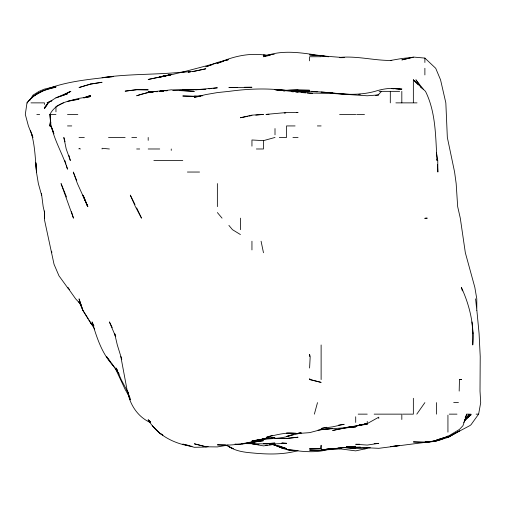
<?xml version="1.0" encoding="UTF-8"?>
<svg xmlns="http://www.w3.org/2000/svg" width="506" height="506" viewBox="0 0 506 506"><rect width="100%" height="100%" fill="white"/><g stroke="black" fill="none" stroke-linecap="round" stroke-linejoin="round"><path stroke-width="0.76" d="M41.486 193.564L43.168 206.631L44.433 212.153M309.596 60.834L309.615 56.754L321.12 56.723M390.322 91.346L390.297 102.87M471.978 321.917L472.927 333.441L472.756 344.972C474.337 325.067 469.638 305.346 461.352 287.332L462.402 290.931M44.376 211.129L44.433 219.591L54.034 264.271L58.962 275.802L67.323 287.332L69.689 289.584M459.182 391.087L459.467 379.557L461.529 379.557L459.467 379.557M309.596 368.026L310.197 356.502L309.596 354.421L309.596 356.502M50.575 119.783L49.759 125.931L50.632 125.931L50.853 122.085M320.728 448.727L321.12 445.248L321.12 448.727L309.596 448.828L321.12 448.727M437.127 440.739L448.658 437.203L459.467 430.884L447.936 437.203L469.77 425.672L470.991 424.762L478.625 414.142L480.7 402.618L480.011 391.087L480.219 356.502L479.074 333.441L476.873 310.387M49.759 125.931L50.36 122.857M314.359 414.142L317.502 402.618M463.743 422.472L469.271 414.142L466.791 414.142L462.977 425.672L459.467 429.398L447.936 436.374L436.406 440.087L445.659 437.203M465.172 417.747L466.791 414.142M29.822 100.314L32.909 95.21L39.051 91.346L44.433 89.1L55.964 86.431L51.644 87.772M416.792 414.142L424.882 402.618M31.644 98.177C37.76 91.542 47.482 89.258 55.964 87.14C44.958 89.018 33.794 93.616 26.995 102.87L25.3 114.4L28.393 125.931L32.909 137.455L31.758 133.856M53.99 133.856L50.783 125.931L49.917 114.4C55.445 103.654 67.949 100.46 79.025 99.22L67.494 101.377L79.025 98.36L90.549 96.538L86.709 97.449M466.823 417.026L469.271 414.142M32.909 96.412L26.995 102.87L27.577 102.87M47.412 104.495L44.433 107.734L48.222 102.87L44.433 108.638L47.956 102.87L55.964 97.784L67.494 93.806L55.964 97.886L70.859 91.346L64.104 94.767M378.766 94.274L381.537 91.346M464.767 420.182L470.605 414.142L464.767 420.043M464.957 420.043L470.991 414.142L467.538 417.203M447.936 435.932C437.867 443.06 425.103 442.446 413.351 441.909L424.882 442.225L431.03 441.51M323.429 429.335L321.12 429.575L355.705 426.931L344.181 428.07L332.651 430.448L367.236 423.623L378.766 417.184L378.766 418.494M32.909 96.437L42.112 91.346M63.377 102.87L55.964 106.576L55.964 111.82M51.846 100.669L47.045 102.87L51.846 100.783M339.159 448.727L355.705 450.878L365.674 448.727L367.236 448.012L370.31 447.759M84.066 97.981L90.549 95.432L83.345 97.822M47.317 88.917C68.43 80.928 91.352 79.183 113.61 76.539L102.079 77.69C129.606 73.585 157.518 74.964 185.082 71.82M293.739 434.312C281.5 439.79 267.8 437.753 255.024 440.701M212.324 64.66L205.834 66.817L217.365 62.466L228.174 59.708M223.848 61.201L217.365 63.351C232.709 56.432 249.736 52.346 266.554 55.382L263.481 55.046L265.783 55.388M226.011 60.48L228.174 59.765M272.228 435.375L266.662 437.203C276.143 434.913 285.928 432.175 295.757 433.212M348.02 427.153L355.705 426.204L362.315 424.294L355.705 426.324L345.718 427.45M291.582 434.869L286.535 436.438L301.665 432.896M156.677 91.346L148.195 92.44L136.664 95.76C146.538 92.231 156.968 90.865 167.41 90.656L165.873 90.808M251.95 146.152L251.95 139.979L263.481 140.643L275.005 137.455M251.95 442.598L248.876 442.744L263.481 440.707L245.802 443.332L251.95 442.605L263.481 439.499L251.95 442.586L240.42 444.331L235.043 444.072M321.12 429.6L309.596 432.655L298.066 433.484L286.535 433.193L298.066 433.484M170.484 74.913L159.719 76.785L170.484 74.844L159.719 77.152C178.947 73.465 197.682 68 216.593 63.149M330.165 448.727C316.01 453.793 301.032 451.257 286.535 449.524L296.529 450.454M159.719 77.152L171.249 74.477L148.195 79.461L158.954 77.304M358.096 425.672L367.236 423.579L357.287 425.672L367.236 423.813L364.934 423.958M194.31 71.378L192.773 71.561L205.834 68.791L194.31 71.264L182.78 72.225M270.394 55.23L263.481 56.754C284.6 48.159 306.889 54.053 328.476 56.754L321.12 55.685L309.596 54.876L315.744 55.394M326.503 427.266L321.12 428.455L332.651 426.83L344.181 424.294L338.704 425.04M298.066 450.618C283.037 454.856 267.339 454.432 251.95 452.914C243.968 452.231 235.739 451.099 228.895 446.608L233.234 448.727L225.505 445.014M259.635 439.676L263.481 438.879M330.032 448.727L321.12 450.555L309.596 450.112L321.12 450.296M208.143 446.589L205.834 447.051L194.31 447.304L182.78 444.116L189.693 445.685M247.339 116.405L240.42 117.753L251.95 115.128L263.468 114.4L255.789 115.14M248.876 116.108L251.95 115.507M228.124 445.065L217.365 446.924L205.834 446.804L194.31 443.8L205.834 446.678M390.297 60.492L401.821 58.513L413.351 57.279L401.821 59.91L413.351 57.058L424.882 58.089L435.71 68.285L440.549 79.815L445.837 102.87L447.342 137.455L454.59 172.04L456.165 183.57L457.671 206.631L460.289 218.156L465.337 252.741L474.824 287.332L476.791 298.856L476.804 310.387L475.596 298.856M375.692 95.419L378.766 94.894L367.236 95.786L332.651 93.484L309.596 93.028L275.005 89.619L280.387 90.302M198.15 96.64L194.31 97.272L205.834 94.584L217.365 92.585L229.161 91.346C248.161 88.771 267.497 87.987 286.535 90.612L283.461 90.757M431.795 441.536L378.766 448.322L346.483 446.823M433.332 441.321L435.641 440.992L433.332 441.245M273.468 444.502L263.481 445.887L251.95 443.768L258.87 444.73M327.806 449.031L321.12 449.935L332.651 448.765L332.651 449.499L324.966 449.872M264.246 438.778L275.005 437.38L251.95 440.922L263.481 438.961L269.173 437.203L263.481 439.025L251.95 441.719L263.481 438.961C248.465 442.965 232.981 446.184 217.365 444.837L225.05 444.9M326.503 449.088L332.651 449.499L341.563 448.563M332.916 448.727L355.705 446.305L352.631 446.412M424.882 442.408L436.406 440.954M208.908 88.816L211.982 88.455M213.519 88.272L217.365 87.816L195.076 89.815M202.761 95.723L194.31 96.703L197.384 96.57L182.78 96.001L200.458 96.342M274.239 54.3L263.481 55.508L265.017 55.616M286.535 438.43L298.066 437.203L286.535 438.481L275.005 438.594L284.998 438.455M284.233 113.11L285.77 112.952M324.966 429.17L332.651 428.367L318.046 430.138M172.786 90.359L182.78 89.366L194.31 89.733L183.545 89.815M265.783 445.153L267.32 445.014M269.628 444.793L272.702 444.502M283.461 90.334L298.066 89.891L309.596 90.251L288.072 90.321M359.551 425.084L367.236 424.401L359.551 424.964M358.779 94.35L360.316 94.217M360.316 447.272L338.033 447.905M283.461 90.606L312.449 91.346L332.651 92.889L321.12 92.06M374.155 443.635L378.766 443.345L367.236 445.071L355.705 444.281L359.551 444.211M163.565 90.947L159.719 91.181L171.249 89.815L194.31 91.346L179.706 90.612M339.57 57.45C357.103 55.666 374.288 60.739 391.834 60.442M148.195 92.446L152.806 92.2M195.847 89.809L200.458 89.568M360.316 447.121L355.705 447.342L346.483 446.779M344.181 447.525L355.705 448.588L367.236 448.057M182.78 89.821L205.834 89.29M268.983 114.286L265.973 114.4L286.535 112.528L298.066 112.56L296.529 112.598M288.844 90.315L298.066 89.979M346.483 446.621L348.792 446.539M237.346 87.374L228.895 87.582L251.95 87.266L244.265 87.285M340.336 57.703L344.181 57.633L317.281 55.527M379.146 91.346L399.639 91.346M30.98 102.87L44.433 102.87L44.433 104.508M395.882 102.87L417.02 102.87M36.83 114.4L39.67 114.4M49.917 114.4L55.964 114.4M67.494 114.4L77.835 114.4M339.602 114.4L355.705 114.4M356.66 114.4L364.491 114.4M67.494 125.931L71.763 125.931M295.087 125.931L286.535 125.931L286.535 137.455L279.325 137.455M317.376 125.931L321.12 125.931M79.025 137.455L84.325 137.455M108.512 137.455L125.134 137.455M131.813 137.455L136.664 137.455M292.936 137.455L298.066 137.455M136.664 148.985L139.7 148.985M148.195 148.985L159.719 148.985M256.371 148.985L263.481 148.985L263.481 140.643M153.862 160.516L182.78 160.516M187.403 172.04L199.541 172.04M310.21 379.557L309.596 379.557L321.12 382.397L310.21 379.557L309.596 378.551M453.692 402.618L458.442 402.618M358.185 414.142L367.236 414.142M374.149 414.142L401.821 414.142M402.485 414.142L413.351 414.142L413.351 398.285M449.265 414.142L457 414.142M476.095 414.142L478.625 414.142M328.805 448.727L340.253 448.727M364.137 448.727L365.674 448.727M241.957 443.579L263.481 443.851L275.005 443.098L263.481 443.718L275.005 443.888L286.535 443.281L281.924 443.186M391.834 88.531L401.821 88.778M281.924 443.269L286.535 443.42L281.924 442.997M349.557 94.375L332.651 93.06C346.724 94.805 361.221 95.134 375.003 91.346C383.719 88.556 392.82 87.298 401.821 89.518L395.673 88.967M157.417 91.731L148.195 91.346L153.571 91.864M309.596 91.346L298.066 90.827L308.515 91.346M311.898 91.561L317.281 91.852M285.77 90.327L278.85 89.91L284.998 90.302M312.67 93.37L307.287 92.996M301.14 92.528L305.75 92.876M296.529 450.473C286.263 451.801 278.395 445.331 268.857 443.477L286.535 448.632L275.005 444.945L283.714 448.727L270.685 443.427M391.834 88.632L394.136 88.835M291.854 91.706L293.41 91.852M295.738 92.073L298.066 92.288M344.947 447.589L355.705 448.588M109.397 148.985L102.079 148.29L102.079 148.985M281.924 90.498L284.233 90.789M284.998 90.859L275.005 89.417L281.159 90.353M282.696 90.58L284.233 90.814M192.002 446.33C174.589 444.097 157.233 435.299 148.195 419.708L149.77 421.334M275.005 444.945L286.535 448.727L279.331 445.938M150.358 422.523C137.853 417.058 129.593 404.383 127.575 391.087L130.32 399.734M80.467 148.985L79.025 148.429L79.025 148.985M150.358 421.466L148.195 420.492L150.187 421.53M272.974 444.066L274.328 444.679M149.523 421.024L148.195 420.303L149.928 421.915M240.42 234.55L232.475 229.686L228.895 225.385M159.719 433.193L162.907 435.198L159.719 433.18L152.262 425.672M413.351 102.484L413.351 79.815L425.502 91.346C436.071 112.655 435.514 137.271 437.02 160.516L436.906 159.055M80.65 304.188L75.634 298.856L67.494 287.332L68.588 288.382M80.106 303.372L79.025 302.291L80.935 304.783M413.351 79.815L418.291 84.755M420.486 86.95L421.587 88.05M217.365 212.558L222.052 218.156M93.047 325.7L89.916 321.917L82.889 310.387L79.025 301.658L80.353 303.53M92.977 325.7L90.549 322.714L94.673 329.026M423.465 89.524L415.907 79.815L419.468 84.938M119.201 374.098L106.488 356.502L110.941 362.467M111.826 363.662L113.61 366.047C101.864 353.947 96.867 337.616 92.048 321.917L93.989 325.984M82.883 310.387L79.025 298.856L82.889 310.387L88.221 318.71M89.037 319.994L90.264 321.917M117.721 370.588L116.102 368.026L121.181 379.557L128.265 393.01M114.381 366.799L115.153 368.026M129.985 397.868L125.134 389.424L115.785 369.386M135.007 204.595L130.289 195.101L135.387 206.631L141.516 218.156L136.664 207.852M112.206 327.578L109.41 321.917L115.507 336.326M53.377 131.693L50.783 125.931L50.448 119.783M65.47 194.38L61.049 183.57L73.465 218.156L71.466 211.672M76.741 180.686L73.3 172.04L77.418 183.57L87.854 206.631L82.807 195.101L87.696 206.631L83.484 195.822M115.747 336.326L114.603 333.441L117.31 344.972L121.782 359.38M65.761 195.101L66.507 197.036M130.244 399.734L127.278 391.087L120.814 356.502M64.831 160.516L65.938 164.121M66.381 165.563L67.494 169.168C62.946 154.412 54.559 141.111 51.365 125.931M65.046 141.781L63.826 137.455L66.216 148.985L70.334 160.516L68.911 155.38M30.43 130.251C34.99 143.723 35.18 158.03 36.489 172.04L35.869 162.818L36.451 172.04L38.355 183.57L41.574 195.101L41.562 193.564M261.077 241.217L263.481 252.741M472.294 329.602L472.927 333.441M51.65 251.204L51.827 252.741M436.627 155.412L436.406 152.502L437.753 160.516L437.873 172.04L437.424 164.355M50.36 118.246L50.151 114.4L50.632 125.931M447.936 415.141L447.936 432.149M436.406 402.618L436.406 414.142M424.882 58.089L424.882 62.497M424.882 68.285L424.882 74.932M401.821 91.346L401.821 102.87M401.821 414.977L401.821 419.499M367.236 421.403L367.236 423.623M355.705 416.761L355.705 422.453M321.12 344.972L321.12 379.557M275.005 128.556L275.005 134.83M251.95 241.217L251.95 249.926M240.42 218.156L240.42 229.686M217.365 183.57L217.365 206.631M171.249 148.985L171.249 150.39M148.195 137.455L148.195 140.371M44.433 211.129L44.433 218.156M470.991 414.819L465.533 419.341L470.991 414.819M70.593 91.346L67.494 93.003L70.593 91.346M90.549 84.04L79.025 87.532L90.549 84.141L102.079 82.269L90.549 84.04M300.368 432.813L298.066 433.313L300.368 432.826M136.664 89.676L125.134 91.156L136.664 89.707L148.195 89.828L136.664 89.676M436.406 440.739L424.882 442.225L436.406 440.739M244.265 443.522L241.957 443.8L244.265 443.528M399.519 445.539L390.297 446.659L399.519 445.527M190.465 71.839L188.156 72.118L190.465 71.833M163.419 91.15L161.072 91.346L163.419 91.156M163.565 91.074L159.719 91.346L163.565 91.112M427.121 218.156L424.882 218.288L427.121 218.156M200.458 96.33L194.31 96.203L200.458 96.336M277.313 89.815L275.005 89.676L277.313 89.821"/></g></svg>
